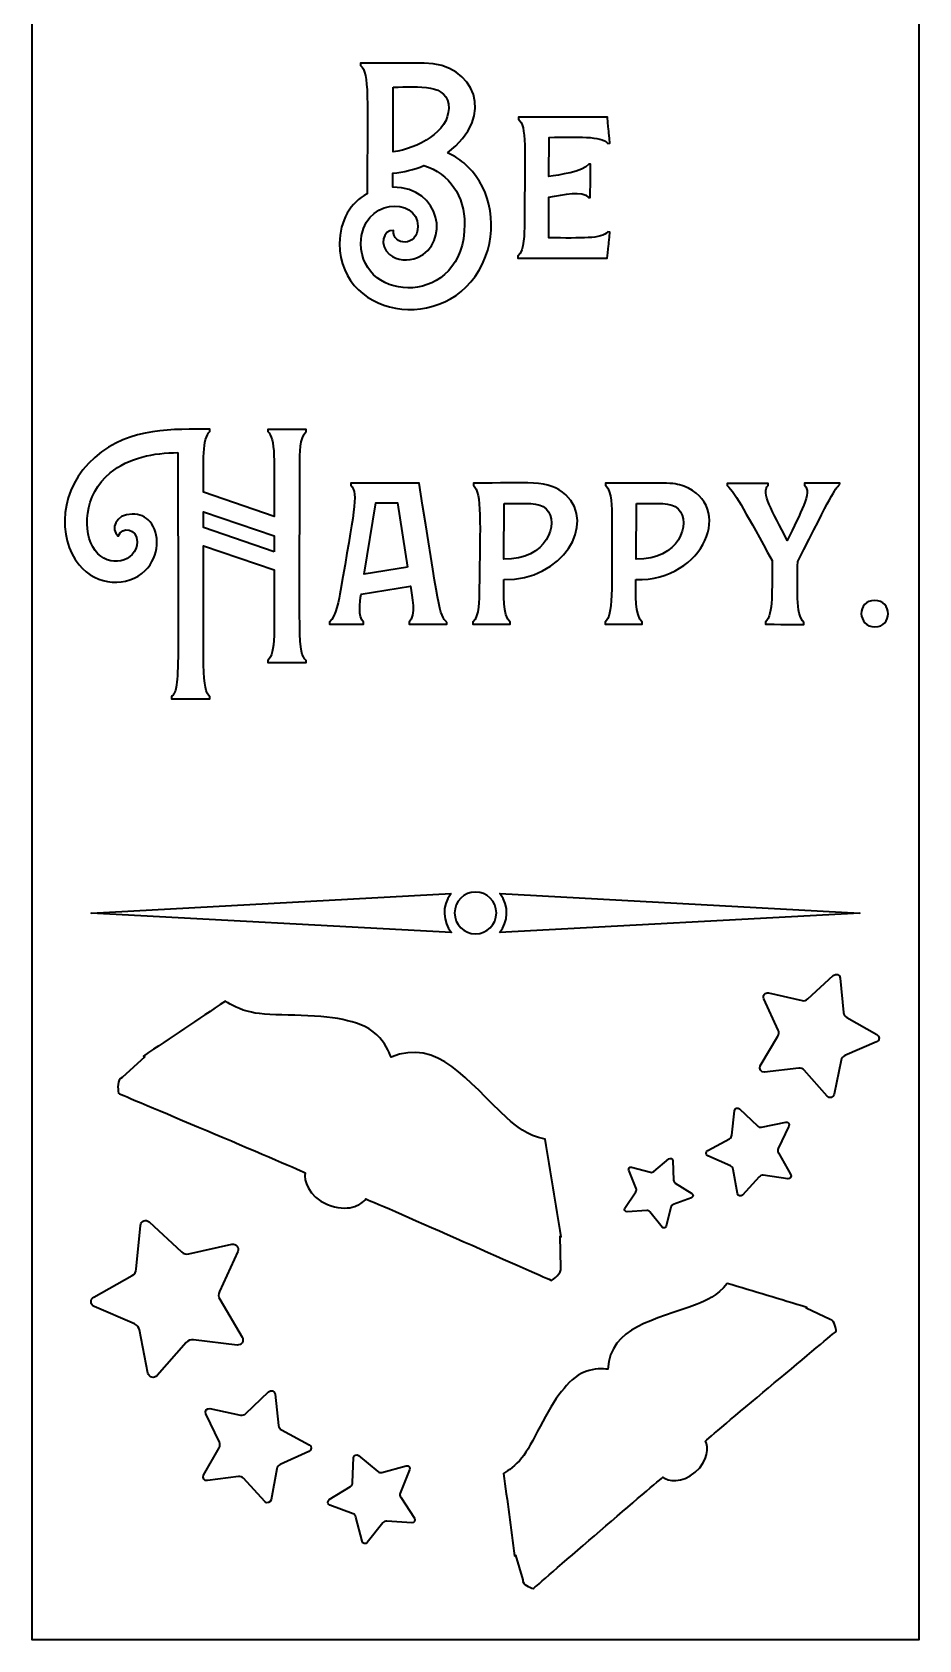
# Model space of a CAD drawing. Header units: inches. Extents: x 0 to 2.9, y 0 to 12.2.
# Drawn here: x 0.739 to 2.455, y 6.169 to 9.279 of the extents above; entities that cross this region are included whole.
import ezdxf

# ---------------------------------------------------------------- set-up
doc = ezdxf.new("R2010")
doc.units = ezdxf.units.IN
doc.header["$MEASUREMENT"] = 0
doc.layers.add('Слой 1', color=7, linetype='Continuous', lineweight=0)

msp = doc.modelspace()

# ---------------------------------------------------------------- linework, layer by layer
at = {"layer": 'Слой 1', "color": 1, "lineweight": 35, "true_color": 0xff0000}
for points, knots in [([(0.739, 12.1686), (0.739, 12.1686), (0.739, 6.1686), (0.739, 6.1686), (0.739, 6.1686), (2.455, 6.1686), (2.455, 6.1686), (2.455, 6.1686), (2.455, 12.1686), (2.455, 12.1686), (2.455, 12.1686), (0.739, 12.1686), (0.739, 12.1686)], [0, 0, 0, 0, 1, 1, 1, 2, 2, 2, 3, 3, 3, 4, 4, 4, 4]), ([(1.3106, 7.0109), (1.273, 7.0272), (1.2643, 7.0575), (1.2675, 7.0724), (1.232, 7.0889), (0.9155, 7.2219), (0.9061, 7.226), (0.9049, 7.2357), (0.9031, 7.2519), (0.913, 7.2567), (0.913, 7.2567), (0.9571, 7.2965), (0.9571, 7.2965), (0.9561, 7.297), (0.9551, 7.2975), (0.9542, 7.298), (1.0073, 7.3333), (1.0602, 7.369), (1.1129, 7.4044), (1.1236, 7.397), (1.1407, 7.3876), (1.1634, 7.3827), (1.1988, 7.3743), (1.2922, 7.3803), (1.3404, 7.3685), (1.3648, 7.3628), (1.3865, 7.3575), (1.4062, 7.3388), (1.4221, 7.3238), (1.4297, 7.3067), (1.4335, 7.2957), (1.5242, 7.334), (1.581, 7.2491), (1.6583, 7.1782), (1.6753, 7.1628), (1.6955, 7.1447), (1.7318, 7.1371), (1.7425, 7.0743), (1.7527, 7.0113), (1.7631, 6.9486), (1.7623, 6.9488), (1.7615, 6.9491), (1.7608, 6.9494), (1.7608, 6.9494), (1.7623, 6.8884), (1.7623, 6.8884), (1.7645, 6.8778), (1.7475, 6.8663), (1.7443, 6.8639), (1.7358, 6.8676), (1.4204, 7.0075), (1.3848, 7.0217), (1.3762, 7.0093), (1.3482, 6.9951), (1.3106, 7.0109)], [0, 0, 0, 0, 1, 1, 1, 2, 2, 2, 3, 3, 3, 4, 4, 4, 5, 5, 5, 6, 6, 6, 7, 7, 7, 8, 8, 8, 9, 9, 9, 10, 10, 10, 11, 11, 11, 12, 12, 12, 13, 13, 13, 14, 14, 14, 15, 15, 15, 16, 16, 16, 17, 17, 17, 18, 18, 18, 18]), ([(2.0223, 6.4931), (1.996, 6.4708), (1.9698, 6.4755), (1.9598, 6.4834), (1.934, 6.4628), (1.7156, 6.2734), (1.7089, 6.2678), (1.7012, 6.2705), (1.6882, 6.2752), (1.6883, 6.2845), (1.6883, 6.2845), (1.6747, 6.3326), (1.6747, 6.3326), (1.674, 6.3321), (1.6732, 6.3315), (1.6725, 6.331), (1.6657, 6.3843), (1.6584, 6.4376), (1.6513, 6.4906), (1.6609, 6.4959), (1.6744, 6.5053), (1.6866, 6.5206), (1.7062, 6.5442), (1.7365, 6.617), (1.7634, 6.649), (1.7768, 6.6653), (1.7889, 6.6797), (1.8103, 6.6876), (1.8276, 6.694), (1.8434, 6.6934), (1.8531, 6.6922), (1.858, 6.775), (1.9433, 6.7861), (2.0257, 6.8181), (2.0437, 6.8252), (2.0649, 6.8337), (2.0842, 6.8583), (2.1356, 6.8429), (2.187, 6.8271), (2.2383, 6.8116), (2.2378, 6.8111), (2.2373, 6.8106), (2.2368, 6.8101), (2.2368, 6.8101), (2.2834, 6.7885), (2.2834, 6.7885), (2.2922, 6.7862), (2.2946, 6.7691), (2.2952, 6.7658), (2.2893, 6.7608), (2.0658, 6.5747), (2.0418, 6.5531), (2.048, 6.542), (2.0483, 6.5155), (2.0223, 6.4931)], [0, 0, 0, 0, 1, 1, 1, 2, 2, 2, 3, 3, 3, 4, 4, 4, 5, 5, 5, 6, 6, 6, 7, 7, 7, 8, 8, 8, 9, 9, 9, 10, 10, 10, 11, 11, 11, 12, 12, 12, 13, 13, 13, 14, 14, 14, 15, 15, 15, 16, 16, 16, 17, 17, 17, 18, 18, 18, 18])]:
    msp.add_open_spline(points, degree=3, knots=knots, dxfattribs=at)
at = {"layer": 'Слой 1', "color": 18, "lineweight": 35, "true_color": 0x000000}
for points, knots in [([(1.5426, 9.0457), (1.5535, 9.0407), (1.5641, 9.0341), (1.5742, 9.0258), (1.6232, 8.9856), (1.6413, 8.9118), (1.6166, 8.8448), (1.56, 8.6919), (1.3341, 8.7186), (1.3341, 8.8699), (1.3341, 8.9152), (1.3557, 8.9491), (1.3872, 8.9662), (1.3877, 9.1518), (1.392, 9.199), (1.3743, 9.2145), (1.3743, 9.2145), (1.3743, 9.2189), (1.3743, 9.2189), (1.3743, 9.2189), (1.4974, 9.2189), (1.4974, 9.2189), (1.5961, 9.2189), (1.6381, 9.1153), (1.5426, 9.0457)], [0, 0, 0, 0, 1, 1, 1, 2, 2, 2, 3, 3, 3, 4, 4, 4, 5, 5, 5, 6, 6, 6, 7, 7, 7, 8, 8, 8, 8]), ([(1.4379, 9.1727), (1.4379, 9.1727), (1.4374, 9.0471), (1.4374, 9.0471), (1.4856, 9.0538), (1.5451, 9.0864), (1.5451, 9.1315), (1.5451, 9.1813), (1.487, 9.1727), (1.4379, 9.1727)], [0, 0, 0, 0, 1, 1, 1, 2, 2, 2, 3, 3, 3, 3]), ([(1.8534, 8.8923), (1.8534, 8.8923), (1.8569, 8.8918), (1.8569, 8.8918), (1.8544, 8.8636), (1.8555, 8.875), (1.8519, 8.8416), (1.8519, 8.8416), (1.6792, 8.8416), (1.6792, 8.8416), (1.6792, 8.8416), (1.6792, 8.8456), (1.6792, 8.8456), (1.6916, 8.8572), (1.6916, 8.8904), (1.6916, 8.9077), (1.6927, 9.059), (1.6963, 9.0957), (1.6802, 9.1107), (1.6802, 9.1107), (1.6802, 9.1147), (1.6802, 9.1147), (1.6802, 9.1147), (1.8524, 9.1147), (1.8524, 9.1147), (1.8554, 9.0807), (1.8544, 9.0922), (1.8569, 9.064), (1.8569, 9.064), (1.8534, 9.0635), (1.8534, 9.0635), (1.8389, 9.0791), (1.7952, 9.0754), (1.7397, 9.0754), (1.7397, 9.0754), (1.7392, 8.9995), (1.7392, 8.9995), (1.7579, 9.0025), (1.805, 9.0086), (1.8162, 9.0238), (1.8162, 9.0238), (1.8197, 9.0238), (1.8197, 9.0238), (1.8197, 8.9734), (1.8192, 9.0102), (1.8192, 8.9593), (1.8192, 8.9593), (1.8157, 8.9593), (1.8157, 8.9593), (1.8041, 8.9738), (1.7677, 8.9645), (1.7392, 8.9598), (1.7392, 8.9598), (1.7387, 8.8808), (1.7387, 8.8808), (1.8031, 8.8808), (1.8397, 8.8785), (1.8534, 8.8923)], [0, 0, 0, 0, 1, 1, 1, 2, 2, 2, 3, 3, 3, 4, 4, 4, 5, 5, 5, 6, 6, 6, 7, 7, 7, 8, 8, 8, 9, 9, 9, 10, 10, 10, 11, 11, 11, 12, 12, 12, 13, 13, 13, 14, 14, 14, 15, 15, 15, 16, 16, 16, 17, 17, 17, 18, 18, 18, 19, 19, 19, 19]), ([(1.5759, 8.9076), (1.5759, 8.9613), (1.5473, 9.0056), (1.4969, 9.0208), (1.4777, 9.0129), (1.4577, 9.0079), (1.4369, 9.0059), (1.4369, 9.0059), (1.4369, 8.9791), (1.4369, 8.9791), (1.5312, 8.9791), (1.5479, 8.8702), (1.4845, 8.8428), (1.4672, 8.8354), (1.4449, 8.8363), (1.4307, 8.8488), (1.41, 8.8669), (1.4177, 8.8964), (1.4384, 8.8952), (1.4353, 8.8663), (1.4855, 8.8618), (1.4855, 8.9037), (1.4855, 8.9611), (1.3753, 8.958), (1.3753, 8.8699), (1.3753, 8.7532), (1.5759, 8.7464), (1.5759, 8.9076)], [0, 0, 0, 0, 1, 1, 1, 2, 2, 2, 3, 3, 3, 4, 4, 4, 5, 5, 5, 6, 6, 6, 7, 7, 7, 8, 8, 8, 9, 9, 9, 9]), ([(1.0211, 8.4654), (0.9745, 8.4654), (0.9259, 8.4555), (0.8901, 8.4264), (0.8389, 8.3849), (0.835, 8.3105), (0.8608, 8.276), (0.8872, 8.2406), (0.9408, 8.2534), (0.9422, 8.2926), (0.9422, 8.3193), (0.9127, 8.3235), (0.9054, 8.304), (0.8902, 8.3162), (0.8991, 8.3467), (0.9328, 8.3467), (0.947, 8.3467), (0.9585, 8.3417), (0.9673, 8.3316), (0.9863, 8.3097), (0.9861, 8.2651), (0.9578, 8.2375), (0.9238, 8.2044), (0.864, 8.2065), (0.83, 8.2484), (0.7869, 8.3013), (0.7913, 8.3963), (0.8603, 8.4562), (0.93, 8.5167), (1.0138, 8.51), (1.0832, 8.5106), (1.0832, 8.5106), (1.0832, 8.5066), (1.0832, 8.5066), (1.0678, 8.4922), (1.0708, 8.4502), (1.0708, 8.3889), (1.0708, 8.3889), (1.2073, 8.3418), (1.2073, 8.3418), (1.2073, 8.4523), (1.2105, 8.492), (1.1949, 8.5066), (1.1949, 8.5066), (1.1949, 8.5105), (1.1949, 8.5105), (1.1949, 8.5105), (1.2693, 8.5105), (1.2693, 8.5105), (1.2693, 8.5105), (1.2693, 8.5066), (1.2693, 8.5066), (1.2568, 8.4948), (1.2569, 8.4619), (1.2569, 8.4445), (1.2569, 8.102), (1.2524, 8.079), (1.2693, 8.0633), (1.2693, 8.0633), (1.2693, 8.0593), (1.2693, 8.0593), (1.2693, 8.0593), (1.1949, 8.0593), (1.1949, 8.0593), (1.1949, 8.0593), (1.1949, 8.0633), (1.1949, 8.0633), (1.211, 8.0783), (1.2073, 8.1185), (1.2073, 8.2385), (1.2073, 8.2385), (1.0708, 8.2852), (1.0708, 8.2852), (1.0708, 8.0455), (1.0666, 8.0087), (1.0832, 7.9932), (1.0832, 7.9932), (1.0832, 7.9893), (1.0832, 7.9893), (1.0832, 7.9893), (1.0087, 7.9893), (1.0087, 7.9893), (1.0087, 7.9893), (1.0087, 7.9932), (1.0087, 7.9932), (1.026, 8.0094), (1.0211, 8.0259), (1.0211, 8.4654)], [0, 0, 0, 0, 1, 1, 1, 2, 2, 2, 3, 3, 3, 4, 4, 4, 5, 5, 5, 6, 6, 6, 7, 7, 7, 8, 8, 8, 9, 9, 9, 10, 10, 10, 11, 11, 11, 12, 12, 12, 13, 13, 13, 14, 14, 14, 15, 15, 15, 16, 16, 16, 17, 17, 17, 18, 18, 18, 19, 19, 19, 20, 20, 20, 21, 21, 21, 22, 22, 22, 23, 23, 23, 24, 24, 24, 25, 25, 25, 26, 26, 26, 27, 27, 27, 28, 28, 28, 29, 29, 29, 29]), ([(1.5414, 8.1373), (1.5414, 8.1373), (1.5414, 8.1333), (1.5414, 8.1333), (1.5414, 8.1333), (1.4684, 8.1333), (1.4684, 8.1333), (1.4684, 8.1333), (1.4684, 8.1373), (1.4684, 8.1373), (1.4821, 8.15), (1.4743, 8.1883), (1.4709, 8.2068), (1.4709, 8.2068), (1.3756, 8.1919), (1.3756, 8.1919), (1.3734, 8.1762), (1.369, 8.148), (1.3805, 8.1373), (1.3805, 8.1373), (1.3805, 8.1333), (1.3805, 8.1333), (1.3805, 8.1333), (1.3145, 8.1333), (1.3145, 8.1333), (1.3145, 8.1333), (1.3145, 8.1373), (1.3145, 8.1373), (1.3272, 8.1491), (1.3329, 8.1816), (1.3359, 8.1988), (1.3606, 8.3464), (1.372, 8.3872), (1.3557, 8.4023), (1.3557, 8.4023), (1.3557, 8.4063), (1.3557, 8.4063), (1.3557, 8.4063), (1.4878, 8.4063), (1.4878, 8.4063), (1.5264, 8.165), (1.5267, 8.1509), (1.5414, 8.1373)], [0, 0, 0, 0, 1, 1, 1, 2, 2, 2, 3, 3, 3, 4, 4, 4, 5, 5, 5, 6, 6, 6, 7, 7, 7, 8, 8, 8, 9, 9, 9, 10, 10, 10, 11, 11, 11, 12, 12, 12, 13, 13, 13, 14, 14, 14, 14]), ([(1.6516, 8.2197), (1.6516, 8.1923), (1.6496, 8.1507), (1.664, 8.1373), (1.664, 8.1373), (1.664, 8.1333), (1.664, 8.1333), (1.664, 8.1333), (1.592, 8.1333), (1.592, 8.1333), (1.592, 8.1333), (1.592, 8.1373), (1.592, 8.1373), (1.6045, 8.1489), (1.6044, 8.1821), (1.6044, 8.1993), (1.6054, 8.333), (1.6101, 8.3864), (1.593, 8.4023), (1.593, 8.4023), (1.593, 8.4063), (1.593, 8.4063), (1.6972, 8.4063), (1.7392, 8.4141), (1.7715, 8.384), (1.8321, 8.3274), (1.7651, 8.2177), (1.6516, 8.2197)], [0, 0, 0, 0, 1, 1, 1, 2, 2, 2, 3, 3, 3, 4, 4, 4, 5, 5, 5, 6, 6, 6, 7, 7, 7, 8, 8, 8, 9, 9, 9, 9]), ([(1.9073, 8.2197), (1.9073, 8.1923), (1.9052, 8.1507), (1.9197, 8.1373), (1.9197, 8.1373), (1.9197, 8.1333), (1.9197, 8.1333), (1.9197, 8.1333), (1.8477, 8.1333), (1.8477, 8.1333), (1.8477, 8.1333), (1.8477, 8.1373), (1.8477, 8.1373), (1.8641, 8.1525), (1.8601, 8.1939), (1.8611, 8.3403), (1.8611, 8.3575), (1.8612, 8.3907), (1.8487, 8.4023), (1.8487, 8.4023), (1.8487, 8.4063), (1.8487, 8.4063), (1.965, 8.4063), (1.978, 8.4087), (2.0001, 8.4004), (2.0987, 8.3634), (2.0409, 8.2174), (1.9073, 8.2197)], [0, 0, 0, 0, 1, 1, 1, 2, 2, 2, 3, 3, 3, 4, 4, 4, 5, 5, 5, 6, 6, 6, 7, 7, 7, 8, 8, 8, 9, 9, 9, 9]), ([(2.3019, 8.4043), (2.2907, 8.3937), (2.2873, 8.3848), (2.2205, 8.2549), (2.2201, 8.2062), (2.2162, 8.152), (2.2324, 8.1368), (2.2324, 8.1368), (2.2324, 8.1328), (2.2324, 8.1328), (2.2085, 8.1328), (2.2089, 8.1326), (2.158, 8.1338), (2.158, 8.1338), (2.158, 8.1377), (2.158, 8.1377), (2.1738, 8.1525), (2.1704, 8.201), (2.1709, 8.2567), (2.1227, 8.3437), (2.1011, 8.3859), (2.084, 8.4018), (2.084, 8.4018), (2.084, 8.4058), (2.084, 8.4058), (2.084, 8.4058), (2.1634, 8.4058), (2.1634, 8.4058), (2.1634, 8.4058), (2.1634, 8.4018), (2.1634, 8.4018), (2.1489, 8.3883), (2.1711, 8.3532), (2.2002, 8.2956), (2.2261, 8.3496), (2.2488, 8.3885), (2.2339, 8.4023), (2.2339, 8.4023), (2.2339, 8.4063), (2.2339, 8.4063), (2.2339, 8.4063), (2.3019, 8.4063), (2.3019, 8.4063), (2.3019, 8.4063), (2.3019, 8.4043), (2.3019, 8.4043), (2.3019, 8.4043), (2.3019, 8.4043), (2.3019, 8.4043)], [0, 0, 0, 0, 1, 1, 1, 2, 2, 2, 3, 3, 3, 4, 4, 4, 5, 5, 5, 6, 6, 6, 7, 7, 7, 8, 8, 8, 9, 9, 9, 10, 10, 10, 11, 11, 11, 12, 12, 12, 13, 13, 13, 14, 14, 14, 15, 15, 15, 16, 16, 16, 16]), ([(1.4654, 8.244), (1.4654, 8.244), (1.4461, 8.3681), (1.4461, 8.3681), (1.4461, 8.3681), (1.4044, 8.3681), (1.4044, 8.3681), (1.4044, 8.3681), (1.3815, 8.2306), (1.3815, 8.2306), (1.3815, 8.2306), (1.4654, 8.244), (1.4654, 8.244)], [0, 0, 0, 0, 1, 1, 1, 2, 2, 2, 3, 3, 3, 4, 4, 4, 4]), ([(1.6526, 8.3671), (1.6526, 8.3671), (1.6521, 8.2594), (1.6521, 8.2594), (1.7343, 8.2576), (1.7611, 8.3291), (1.7335, 8.3567), (1.7203, 8.3699), (1.6946, 8.3671), (1.6526, 8.3671)], [0, 0, 0, 0, 1, 1, 1, 2, 2, 2, 3, 3, 3, 3]), ([(1.9083, 8.3671), (1.9083, 8.3671), (1.9078, 8.2594), (1.9078, 8.2594), (1.9899, 8.2576), (2.0167, 8.3291), (1.9892, 8.3567), (1.976, 8.3699), (1.9503, 8.3671), (1.9083, 8.3671)], [0, 0, 0, 0, 1, 1, 1, 2, 2, 2, 3, 3, 3, 3]), ([(1.2073, 8.2733), (1.2073, 8.2733), (1.2073, 8.3046), (1.2073, 8.3046), (1.2073, 8.3046), (1.0708, 8.3512), (1.0708, 8.3512), (1.0708, 8.3512), (1.0708, 8.3204), (1.0708, 8.3204), (1.0708, 8.3204), (1.2073, 8.2733), (1.2073, 8.2733)], [0, 0, 0, 0, 1, 1, 1, 2, 2, 2, 3, 3, 3, 4, 4, 4, 4]), ([(2.3699, 8.1283), (2.3368, 8.1283), (2.333, 8.1795), (2.3699, 8.1795), (2.4038, 8.1794), (2.4043, 8.1283), (2.3699, 8.1283)], [0, 0, 0, 0, 1, 1, 1, 2, 2, 2, 2]), ([(1.5498, 7.6123), (1.5498, 7.6123), (0.853, 7.5746), (0.853, 7.5746), (0.853, 7.5746), (1.5504, 7.537), (1.5504, 7.537), (1.534, 7.557), (1.5308, 7.5883), (1.5498, 7.6123)], [0, 0, 0, 0, 1, 1, 1, 2, 2, 2, 3, 3, 3, 3]), ([(1.597, 7.6154), (1.6193, 7.6154), (1.6374, 7.5973), (1.6374, 7.575), (1.6374, 7.5527), (1.6193, 7.5346), (1.597, 7.5346), (1.5747, 7.5346), (1.5566, 7.5527), (1.5566, 7.575), (1.5566, 7.5973), (1.5747, 7.6154), (1.597, 7.6154)], [0, 0, 0, 0, 1, 1, 1, 2, 2, 2, 3, 3, 3, 4, 4, 4, 4]), ([(1.6436, 7.537), (1.6436, 7.537), (2.341, 7.5746), (2.341, 7.5746), (2.341, 7.5746), (1.6441, 7.6123), (1.6441, 7.6123), (1.6632, 7.5884), (1.6601, 7.5571), (1.6436, 7.537)], [0, 0, 0, 0, 1, 1, 1, 2, 2, 2, 3, 3, 3, 3]), ([(2.3117, 7.2989), (2.3117, 7.2989), (2.3731, 7.3254), (2.3731, 7.3254), (2.3792, 7.3281), (2.3796, 7.3366), (2.3738, 7.3398), (2.3738, 7.3398), (2.3154, 7.3725), (2.3154, 7.3725), (2.3118, 7.3745), (2.3094, 7.3781), (2.3091, 7.3822), (2.3091, 7.3822), (2.3028, 7.4488), (2.3028, 7.4488), (2.3022, 7.4554), (2.2943, 7.4585), (2.2894, 7.454), (2.2894, 7.454), (2.2403, 7.4085), (2.2403, 7.4085), (2.2373, 7.4057), (2.2331, 7.4046), (2.2291, 7.4055), (2.2291, 7.4055), (2.1638, 7.4201), (2.1638, 7.4201), (2.1573, 7.4216), (2.1519, 7.415), (2.1547, 7.4089), (2.1547, 7.4089), (2.1828, 7.3482), (2.1828, 7.3482), (2.1845, 7.3444), (2.1843, 7.3401), (2.1822, 7.3366), (2.1822, 7.3366), (2.1481, 7.279), (2.1481, 7.279), (2.1447, 7.2733), (2.1493, 7.2662), (2.156, 7.2669), (2.156, 7.2669), (2.2224, 7.2749), (2.2224, 7.2749), (2.2265, 7.2754), (2.2305, 7.2738), (2.2332, 7.2707), (2.2332, 7.2707), (2.2775, 7.2205), (2.2775, 7.2205), (2.2818, 7.2155), (2.2901, 7.2177), (2.2914, 7.2242), (2.2914, 7.2242), (2.3044, 7.2899), (2.3044, 7.2899), (2.3052, 7.2939), (2.3079, 7.2973), (2.3117, 7.2989)], [0, 0, 0, 0, 1, 1, 1, 2, 2, 2, 3, 3, 3, 4, 4, 4, 5, 5, 5, 6, 6, 6, 7, 7, 7, 8, 8, 8, 9, 9, 9, 10, 10, 10, 11, 11, 11, 12, 12, 12, 13, 13, 13, 14, 14, 14, 15, 15, 15, 16, 16, 16, 17, 17, 17, 18, 18, 18, 19, 19, 19, 20, 20, 20, 20]), ([(2.0467, 7.1051), (2.0467, 7.1051), (2.0903, 7.0854), (2.0903, 7.0854), (2.093, 7.0843), (2.0949, 7.0818), (2.0954, 7.0789), (2.0954, 7.0789), (2.1039, 7.0319), (2.1039, 7.0319), (2.1048, 7.0272), (2.1106, 7.0255), (2.1138, 7.0291), (2.1138, 7.0291), (2.146, 7.0644), (2.146, 7.0644), (2.1479, 7.0666), (2.1508, 7.0677), (2.1538, 7.0673), (2.1538, 7.0673), (2.2011, 7.0608), (2.2011, 7.0608), (2.2058, 7.0602), (2.2092, 7.0652), (2.2068, 7.0694), (2.2068, 7.0694), (2.1831, 7.1109), (2.1831, 7.1109), (2.1817, 7.1134), (2.1816, 7.1165), (2.1828, 7.1192), (2.1828, 7.1192), (2.2036, 7.1622), (2.2036, 7.1622), (2.2057, 7.1665), (2.2019, 7.1713), (2.1973, 7.1703), (2.1973, 7.1703), (2.1505, 7.1606), (2.1505, 7.1606), (2.1476, 7.16), (2.1446, 7.1609), (2.1425, 7.1629), (2.1425, 7.1629), (2.1079, 7.1959), (2.1079, 7.1959), (2.1045, 7.1992), (2.0988, 7.1971), (2.0983, 7.1924), (2.0983, 7.1924), (2.0931, 7.1449), (2.0931, 7.1449), (2.0927, 7.142), (2.091, 7.1394), (2.0884, 7.138), (2.0884, 7.138), (2.0463, 7.1154), (2.0463, 7.1154), (2.0422, 7.1131), (2.0424, 7.1071), (2.0467, 7.1051)], [0, 0, 0, 0, 1, 1, 1, 2, 2, 2, 3, 3, 3, 4, 4, 4, 5, 5, 5, 6, 6, 6, 7, 7, 7, 8, 8, 8, 9, 9, 9, 10, 10, 10, 11, 11, 11, 12, 12, 12, 13, 13, 13, 14, 14, 14, 15, 15, 15, 16, 16, 16, 17, 17, 17, 18, 18, 18, 19, 19, 19, 20, 20, 20, 20]), ([(1.9078, 7.0421), (1.9087, 7.0399), (1.9085, 7.0375), (1.9072, 7.0355), (1.9072, 7.0355), (1.8862, 7.0038), (1.8862, 7.0038), (1.8842, 7.0007), (1.8866, 6.9965), (1.8904, 6.9968), (1.8904, 6.9968), (1.9283, 6.9994), (1.9283, 6.9994), (1.9306, 6.9996), (1.9329, 6.9986), (1.9343, 6.9968), (1.9343, 6.9968), (1.958, 6.967), (1.958, 6.967), (1.9603, 6.9641), (1.9651, 6.9651), (1.966, 6.9688), (1.966, 6.9688), (1.9752, 7.0056), (1.9752, 7.0056), (1.9757, 7.0079), (1.9774, 7.0097), (1.9796, 7.0106), (1.9796, 7.0106), (2.0151, 7.0239), (2.0151, 7.0239), (2.0187, 7.0252), (2.0192, 7.03), (2.0159, 7.032), (2.0159, 7.032), (1.9837, 7.0522), (1.9837, 7.0522), (1.9817, 7.0534), (1.9805, 7.0555), (1.9804, 7.0579), (1.9804, 7.0579), (1.9787, 7.0958), (1.9787, 7.0958), (1.9785, 7.0996), (1.9741, 7.1016), (1.9712, 7.0991), (1.9712, 7.0991), (1.9421, 7.0747), (1.9421, 7.0747), (1.9403, 7.0732), (1.9379, 7.0727), (1.9357, 7.0733), (1.9357, 7.0733), (1.899, 7.0834), (1.899, 7.0834), (1.8954, 7.0844), (1.8922, 7.0808), (1.8936, 7.0773), (1.8936, 7.0773), (1.9078, 7.0421), (1.9078, 7.0421)], [0, 0, 0, 0, 1, 1, 1, 2, 2, 2, 3, 3, 3, 4, 4, 4, 5, 5, 5, 6, 6, 6, 7, 7, 7, 8, 8, 8, 9, 9, 9, 10, 10, 10, 11, 11, 11, 12, 12, 12, 13, 13, 13, 14, 14, 14, 15, 15, 15, 16, 16, 16, 17, 17, 17, 18, 18, 18, 19, 19, 19, 20, 20, 20, 20]), ([(0.9467, 6.7682), (0.9467, 6.7682), (0.9632, 6.6846), (0.9632, 6.6846), (0.9649, 6.6763), (0.9753, 6.6735), (0.9809, 6.6798), (0.9809, 6.6798), (1.0372, 6.7438), (1.0372, 6.7438), (1.0406, 6.7477), (1.0458, 6.7497), (1.051, 6.7491), (1.051, 6.7491), (1.1356, 6.739), (1.1356, 6.739), (1.144, 6.738), (1.1499, 6.747), (1.1456, 6.7543), (1.1456, 6.7543), (1.1021, 6.8276), (1.1021, 6.8276), (1.0995, 6.8321), (1.0992, 6.8376), (1.1014, 6.8424), (1.1014, 6.8424), (1.1371, 6.9197), (1.1371, 6.9197), (1.1407, 6.9274), (1.1339, 6.9358), (1.1256, 6.934), (1.1256, 6.934), (1.0425, 6.9153), (1.0425, 6.9153), (1.0374, 6.9142), (1.0321, 6.9156), (1.0282, 6.9192), (1.0282, 6.9192), (0.9657, 6.9771), (0.9657, 6.9771), (0.9595, 6.9828), (0.9494, 6.979), (0.9486, 6.9705), (0.9486, 6.9705), (0.9406, 6.8857), (0.9406, 6.8857), (0.9402, 6.8805), (0.9371, 6.8759), (0.9326, 6.8733), (0.9326, 6.8733), (0.8582, 6.8318), (0.8582, 6.8318), (0.8508, 6.8276), (0.8514, 6.8168), (0.8591, 6.8135), (0.8591, 6.8135), (0.9373, 6.7797), (0.9373, 6.7797), (0.9422, 6.7776), (0.9457, 6.7733), (0.9467, 6.7682)], [0, 0, 0, 0, 1, 1, 1, 2, 2, 2, 3, 3, 3, 4, 4, 4, 5, 5, 5, 6, 6, 6, 7, 7, 7, 8, 8, 8, 9, 9, 9, 10, 10, 10, 11, 11, 11, 12, 12, 12, 13, 13, 13, 14, 14, 14, 15, 15, 15, 16, 16, 16, 17, 17, 17, 18, 18, 18, 19, 19, 19, 20, 20, 20, 20]), ([(1.2751, 6.546), (1.2751, 6.546), (1.2215, 6.5748), (1.2215, 6.5748), (1.2182, 6.5766), (1.216, 6.5799), (1.2156, 6.5836), (1.2156, 6.5836), (1.209, 6.6441), (1.209, 6.6441), (1.2083, 6.6501), (1.201, 6.6527), (1.1967, 6.6486), (1.1967, 6.6486), (1.1527, 6.6065), (1.1527, 6.6065), (1.15, 6.6039), (1.1462, 6.6028), (1.1425, 6.6036), (1.1425, 6.6036), (1.083, 6.616), (1.083, 6.616), (1.077, 6.6172), (1.0723, 6.6111), (1.0749, 6.6057), (1.0749, 6.6057), (1.1013, 6.5508), (1.1013, 6.5508), (1.1029, 6.5475), (1.1028, 6.5435), (1.101, 6.5403), (1.101, 6.5403), (1.0708, 6.4874), (1.0708, 6.4874), (1.0678, 6.4822), (1.0721, 6.4758), (1.0781, 6.4766), (1.0781, 6.4766), (1.1384, 6.4848), (1.1384, 6.4848), (1.1421, 6.4853), (1.1458, 6.4839), (1.1483, 6.4812), (1.1483, 6.4812), (1.1892, 6.4361), (1.1892, 6.4361), (1.1933, 6.4317), (1.2007, 6.4338), (1.2018, 6.4398), (1.2018, 6.4398), (1.2126, 6.4996), (1.2126, 6.4996), (1.2133, 6.5033), (1.2157, 6.5064), (1.2191, 6.5079), (1.2191, 6.5079), (1.2746, 6.5329), (1.2746, 6.5329), (1.2801, 6.5354), (1.2804, 6.5432), (1.2751, 6.546)], [0, 0, 0, 0, 1, 1, 1, 2, 2, 2, 3, 3, 3, 4, 4, 4, 5, 5, 5, 6, 6, 6, 7, 7, 7, 8, 8, 8, 9, 9, 9, 10, 10, 10, 11, 11, 11, 12, 12, 12, 13, 13, 13, 14, 14, 14, 15, 15, 15, 16, 16, 16, 17, 17, 17, 18, 18, 18, 19, 19, 19, 20, 20, 20, 20]), ([(1.4696, 6.4975), (1.4713, 6.502), (1.4673, 6.5066), (1.4626, 6.5053), (1.4626, 6.5053), (1.416, 6.4924), (1.416, 6.4924), (1.4131, 6.4916), (1.4101, 6.4923), (1.4078, 6.4942), (1.4078, 6.4942), (1.3707, 6.5253), (1.3707, 6.5253), (1.367, 6.5284), (1.3614, 6.5259), (1.3612, 6.5211), (1.3612, 6.5211), (1.359, 6.4728), (1.359, 6.4728), (1.3589, 6.4698), (1.3573, 6.4671), (1.3548, 6.4655), (1.3548, 6.4655), (1.3138, 6.4399), (1.3138, 6.4399), (1.3097, 6.4373), (1.3103, 6.4312), (1.3148, 6.4295), (1.3148, 6.4295), (1.3601, 6.4126), (1.3601, 6.4126), (1.3629, 6.4115), (1.365, 6.4092), (1.3657, 6.4063), (1.3657, 6.4063), (1.3774, 6.3594), (1.3774, 6.3594), (1.3786, 6.3547), (1.3846, 6.3534), (1.3876, 6.3572), (1.3876, 6.3572), (1.4177, 6.395), (1.4177, 6.395), (1.4196, 6.3973), (1.4224, 6.3986), (1.4254, 6.3984), (1.4254, 6.3984), (1.4737, 6.395), (1.4737, 6.395), (1.4785, 6.3947), (1.4816, 6.4), (1.4789, 6.404), (1.4789, 6.404), (1.4523, 6.4444), (1.4523, 6.4444), (1.4506, 6.4468), (1.4503, 6.45), (1.4514, 6.4527), (1.4514, 6.4527), (1.4696, 6.4975), (1.4696, 6.4975)], [0, 0, 0, 0, 1, 1, 1, 2, 2, 2, 3, 3, 3, 4, 4, 4, 5, 5, 5, 6, 6, 6, 7, 7, 7, 8, 8, 8, 9, 9, 9, 10, 10, 10, 11, 11, 11, 12, 12, 12, 13, 13, 13, 14, 14, 14, 15, 15, 15, 16, 16, 16, 17, 17, 17, 18, 18, 18, 19, 19, 19, 20, 20, 20, 20])]:
    msp.add_open_spline(points, degree=3, knots=knots, dxfattribs=at)

doc.saveas('drawing.dxf')
